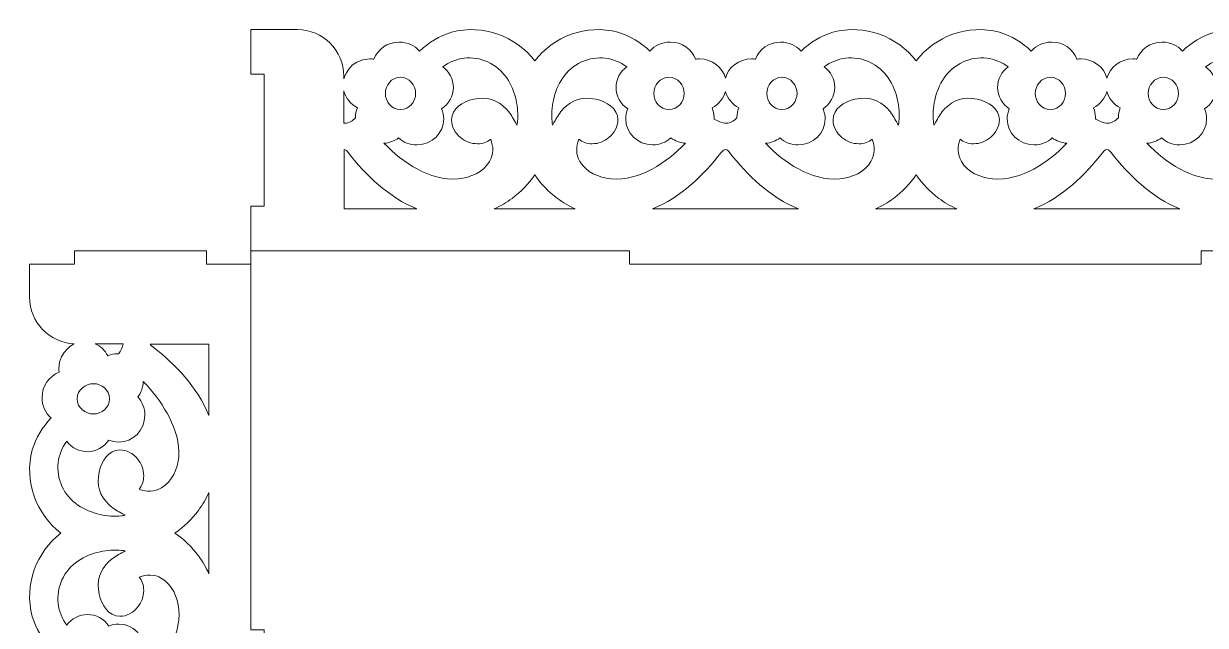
# Model space of a CAD drawing. Header units: centimetres. Extents: x -71 to 23, y -172 to -52.
# Drawn here: x -16.89 to 9.78, y -67.03 to -53.45 of the extents above; entities that cross this region are included whole.
import ezdxf

# ---------------------------------------------------------------- set-up
doc = ezdxf.new("R2010")
doc.units = ezdxf.units.CM
doc.header["$MEASUREMENT"] = 0
doc.layers.add('Layer 1', color=7, linetype='Continuous')

msp = doc.modelspace()

# ---------------------------------------------------------------- linework, layer by layer
at = {"layer": 'Layer 1', "lineweight": 9}
for points, knots in [([(-11.76903, -58.38214), (-11.76903, -58.38214), (-11.76903, -58.57375), (-11.76903, -58.57375), (-11.76903, -58.57375), (-11.76903, -58.57375), (-3.21758, -58.57375), (-3.21758, -58.57375), (-3.21758, -58.57375), (-3.21758, -58.57375), (-3.21758, -58.87375), (-3.21758, -58.87375), (-3.21758, -58.87375), (-3.21758, -58.87375), (9.67952, -58.87375), (9.67952, -58.87375), (9.67952, -58.87375), (9.67952, -58.87375), (9.67952, -58.57375), (9.67952, -58.57375), (9.67952, -58.57375), (9.67952, -58.57375), (18.23073, -58.57375), (18.23073, -58.57375), (18.23073, -58.57375), (18.23073, -58.57375), (18.23073, -58.38214), (18.23073, -58.38214), (18.23073, -58.38214), (18.23073, -58.38214), (18.23073, -58.35379), (18.23073, -58.35379), (18.23073, -58.35379), (18.23073, -58.35379), (18.23073, -57.56673), (18.23073, -57.56673), (18.23073, -57.56673), (18.23073, -57.56673), (17.93071, -57.56673), (17.93071, -57.56673), (17.93071, -57.56673), (17.93071, -57.56673), (17.93071, -54.58609), (17.93071, -54.58609), (17.93071, -54.58609), (17.93071, -54.58609), (18.23073, -54.58609), (18.23073, -54.58609), (18.23073, -54.58609), (18.23073, -54.58609), (18.23073, -53.58288), (18.23073, -53.58288), (18.23073, -53.58288), (18.23073, -53.58288), (17.44488, -53.58288), (17.44488, -53.58288), (17.44488, -53.58288), (17.44488, -53.58288), (17.18003, -53.58288), (17.18003, -53.58288), (17.18003, -53.58288), (16.61675, -53.58288), (16.15331, -54.03208), (16.13023, -54.58995), (16.13023, -54.58995), (16.14307, -54.61749), (15.98322, -54.24441), (15.57719, -54.24441), (15.57719, -54.24441), (15.54688, -54.24441), (15.5169, -54.24658), (15.48745, -54.2508), (15.48745, -54.2508), (15.40449, -54.02898), (15.18591, -53.86339), (14.91684, -53.86339), (14.91684, -53.86339), (14.7312, -53.86339), (14.56813, -53.94283), (14.45797, -54.06611), (14.45797, -54.06611), (14.25375, -53.87725), (14.00857, -53.71821), (13.73732, -53.64398), (13.73732, -53.64398), (13.02203, -53.44825), (12.28337, -53.73875), (11.85893, -54.28748), (11.85893, -54.28748), (11.43445, -53.73881), (10.69585, -53.44835), (9.98058, -53.64406), (9.98058, -53.64406), (9.70934, -53.71828), (9.46416, -53.87731), (9.25994, -54.06617), (9.25994, -54.06617), (9.14978, -53.94289), (8.9867, -53.86345), (8.80106, -53.86345), (8.80106, -53.86345), (8.532, -53.86345), (8.31342, -54.02903), (8.23046, -54.25086), (8.23046, -54.25086), (8.20101, -54.24664), (8.17103, -54.24446), (8.14073, -54.24446), (8.14073, -54.24446), (7.85245, -54.24446), (7.62214, -54.43452), (7.55446, -54.68016), (7.55446, -54.68016), (7.4868, -54.43449), (7.25647, -54.24441), (6.96817, -54.24441), (6.96817, -54.24441), (6.93787, -54.24441), (6.90789, -54.24658), (6.87844, -54.2508), (6.87844, -54.2508), (6.79548, -54.02898), (6.5769, -53.86339), (6.30783, -53.86339), (6.30783, -53.86339), (6.12219, -53.86339), (5.95912, -53.94283), (5.84896, -54.06611), (5.84896, -54.06611), (5.64474, -53.87725), (5.39956, -53.71821), (5.12831, -53.64398), (5.12831, -53.64398), (4.41302, -53.44825), (3.67436, -53.73875), (3.24992, -54.28748), (3.24992, -54.28748), (2.82544, -53.73881), (2.08684, -53.44835), (1.37157, -53.64406), (1.37157, -53.64406), (1.10033, -53.71828), (0.85515, -53.87731), (0.65093, -54.06617), (0.65093, -54.06617), (0.54077, -53.94289), (0.37769, -53.86345), (0.19205, -53.86345), (0.19205, -53.86345), (-0.07701, -53.86345), (-0.29559, -54.02903), (-0.37856, -54.25086), (-0.37856, -54.25086), (-0.408, -54.24664), (-0.43798, -54.24446), (-0.46828, -54.24446), (-0.46828, -54.24446), (-0.75656, -54.24446), (-0.98687, -54.43452), (-1.05455, -54.68016), (-1.05455, -54.68016), (-1.12221, -54.43449), (-1.35254, -54.24441), (-1.64084, -54.24441), (-1.64084, -54.24441), (-1.67114, -54.24441), (-1.70112, -54.24658), (-1.73057, -54.2508), (-1.73057, -54.2508), (-1.81353, -54.02898), (-2.03211, -53.86339), (-2.30118, -53.86339), (-2.30118, -53.86339), (-2.48682, -53.86339), (-2.64989, -53.94283), (-2.76005, -54.06611), (-2.76005, -54.06611), (-2.96427, -53.87725), (-3.20945, -53.71821), (-3.4807, -53.64398), (-3.4807, -53.64398), (-4.196, -53.44825), (-4.93464, -53.73874), (-5.35909, -54.28748), (-5.35909, -54.28748), (-5.78357, -53.73881), (-6.52217, -53.44835), (-7.23744, -53.64406), (-7.23744, -53.64406), (-7.50868, -53.71828), (-7.75386, -53.87732), (-7.95808, -54.06618), (-7.95808, -54.06618), (-8.06824, -53.94289), (-8.23132, -53.86345), (-8.41696, -53.86345), (-8.41696, -53.86345), (-8.68602, -53.86345), (-8.9046, -54.02903), (-8.98757, -54.25086), (-8.98757, -54.25086), (-9.01701, -54.24664), (-9.04699, -54.24446), (-9.07729, -54.24446), (-9.07729, -54.24446), (-9.56061, -54.24446), (-9.66893, -54.70111), (-9.66763, -54.69579), (-9.66763, -54.69579), (-9.66763, -54.69579), (-9.66763, -54.63358), (-9.66763, -54.63358), (-9.66763, -54.63358), (-9.66763, -54.05569), (-10.14044, -53.58288), (-10.71833, -53.58288), (-10.71833, -53.58288), (-10.71833, -53.58288), (-11.76903, -53.58288), (-11.76903, -53.58288), (-11.76903, -53.58288), (-11.76903, -53.58288), (-11.76903, -54.58609), (-11.76903, -54.58609), (-11.76903, -54.58609), (-11.76903, -54.58609), (-11.46899, -54.58609), (-11.46899, -54.58609), (-11.46899, -54.58609), (-11.46899, -54.58609), (-11.46904, -57.56026), (-11.46904, -57.56026), (-11.46904, -57.56026), (-11.46904, -57.56026), (-11.46904, -57.56673), (-11.46904, -57.56673), (-11.46904, -57.56673), (-11.46904, -57.56673), (-11.76903, -57.56673), (-11.76903, -57.56673), (-11.76903, -57.56673), (-11.76903, -57.56673), (-11.76903, -58.35379), (-11.76903, -58.35379), (-11.76903, -58.35379), (-11.76903, -58.35379), (-11.76903, -58.38214), (-11.76903, -58.38214)], [0, 0, 0, 0, 0.01587302, 0.01587302, 0.01587302, 0.01587302, 0.03174603, 0.03174603, 0.03174603, 0.03174603, 0.04761905, 0.04761905, 0.04761905, 0.04761905, 0.06349206, 0.06349206, 0.06349206, 0.06349206, 0.07936508, 0.07936508, 0.07936508, 0.07936508, 0.0952381, 0.0952381, 0.0952381, 0.0952381, 0.11111111, 0.11111111, 0.11111111, 0.11111111, 0.12698413, 0.12698413, 0.12698413, 0.12698413, 0.14285714, 0.14285714, 0.14285714, 0.14285714, 0.15873016, 0.15873016, 0.15873016, 0.15873016, 0.17460317, 0.17460317, 0.17460317, 0.17460317, 0.19047619, 0.19047619, 0.19047619, 0.19047619, 0.20634921, 0.20634921, 0.20634921, 0.20634921, 0.22222222, 0.22222222, 0.22222222, 0.22222222, 0.23809524, 0.23809524, 0.23809524, 0.23809524, 0.25396825, 0.25396825, 0.25396825, 0.25396825, 0.26984127, 0.26984127, 0.26984127, 0.26984127, 0.28571429, 0.28571429, 0.28571429, 0.28571429, 0.3015873, 0.3015873, 0.3015873, 0.3015873, 0.31746032, 0.31746032, 0.31746032, 0.31746032, 0.33333333, 0.33333333, 0.33333333, 0.33333333, 0.34920635, 0.34920635, 0.34920635, 0.34920635, 0.36507937, 0.36507937, 0.36507937, 0.36507937, 0.38095238, 0.38095238, 0.38095238, 0.38095238, 0.3968254, 0.3968254, 0.3968254, 0.3968254, 0.41269841, 0.41269841, 0.41269841, 0.41269841, 0.42857143, 0.42857143, 0.42857143, 0.42857143, 0.44444444, 0.44444444, 0.44444444, 0.44444444, 0.46031746, 0.46031746, 0.46031746, 0.46031746, 0.47619048, 0.47619048, 0.47619048, 0.47619048, 0.49206349, 0.49206349, 0.49206349, 0.49206349, 0.50793651, 0.50793651, 0.50793651, 0.50793651, 0.52380952, 0.52380952, 0.52380952, 0.52380952, 0.53968254, 0.53968254, 0.53968254, 0.53968254, 0.55555556, 0.55555556, 0.55555556, 0.55555556, 0.57142857, 0.57142857, 0.57142857, 0.57142857, 0.58730159, 0.58730159, 0.58730159, 0.58730159, 0.6031746, 0.6031746, 0.6031746, 0.6031746, 0.61904762, 0.61904762, 0.61904762, 0.61904762, 0.63492063, 0.63492063, 0.63492063, 0.63492063, 0.65079365, 0.65079365, 0.65079365, 0.65079365, 0.66666667, 0.66666667, 0.66666667, 0.66666667, 0.68253968, 0.68253968, 0.68253968, 0.68253968, 0.6984127, 0.6984127, 0.6984127, 0.6984127, 0.71428571, 0.71428571, 0.71428571, 0.71428571, 0.73015873, 0.73015873, 0.73015873, 0.73015873, 0.74603175, 0.74603175, 0.74603175, 0.74603175, 0.76190476, 0.76190476, 0.76190476, 0.76190476, 0.77777778, 0.77777778, 0.77777778, 0.77777778, 0.79365079, 0.79365079, 0.79365079, 0.79365079, 0.80952381, 0.80952381, 0.80952381, 0.80952381, 0.82539683, 0.82539683, 0.82539683, 0.82539683, 0.84126984, 0.84126984, 0.84126984, 0.84126984, 0.85714286, 0.85714286, 0.85714286, 0.85714286, 0.87301587, 0.87301587, 0.87301587, 0.87301587, 0.88888889, 0.88888889, 0.88888889, 0.88888889, 0.9047619, 0.9047619, 0.9047619, 0.9047619, 0.92063492, 0.92063492, 0.92063492, 0.92063492, 0.93650794, 0.93650794, 0.93650794, 0.93650794, 0.95238095, 0.95238095, 0.95238095, 0.95238095, 0.96825397, 0.96825397, 0.96825397, 0.96825397, 1, 1, 1, 1]), ([(-8.43131, -56.02801), (-8.52401, -56.09625), (-8.63773, -56.13928), (-8.76154, -56.1465), (-8.76154, -56.1465), (-8.54275, -56.37322), (-8.29251, -56.57824), (-8.01371, -56.72793), (-8.01371, -56.72793), (-7.73559, -56.87727), (-7.40865, -56.98001), (-7.08354, -56.9496), (-7.08354, -56.9496), (-6.8064, -56.92369), (-6.51676, -56.79797), (-6.38006, -56.56283), (-6.38006, -56.56283), (-6.28376, -56.39717), (-6.29008, -56.22185), (-6.35187, -56.05776), (-6.35187, -56.05776), (-6.4323, -56.11995), (-6.5323, -56.15853), (-6.65271, -56.15929), (-6.65271, -56.15929), (-6.79371, -56.16017), (-6.92927, -56.10476), (-7.03382, -56.01899), (-7.03382, -56.01899), (-7.15527, -55.91939), (-7.23944, -55.7744), (-7.23611, -55.62173), (-7.23611, -55.62173), (-7.23033, -55.3566), (-6.98795, -55.21038), (-6.73557, -55.15333), (-6.73557, -55.15333), (-6.44175, -55.08693), (-6.19756, -55.16549), (-6.00172, -55.37145), (-6.00172, -55.37145), (-5.92767, -55.44933), (-5.8695, -55.54766), (-5.81721, -55.63915), (-5.81721, -55.63915), (-5.80536, -55.65989), (-5.78468, -55.69838), (-5.76145, -55.73938), (-5.76145, -55.73938), (-5.75502, -55.70582), (-5.75072, -55.67511), (-5.74875, -55.65651), (-5.74875, -55.65651), (-5.73197, -55.49816), (-5.74533, -55.32914), (-5.77927, -55.17343), (-5.77927, -55.17343), (-5.85647, -54.81924), (-6.05277, -54.47606), (-6.41675, -54.31238), (-6.41675, -54.31238), (-6.76885, -54.15404), (-7.14955, -54.2077), (-7.43541, -54.42095), (-7.43541, -54.42095), (-7.28772, -54.52966), (-7.19552, -54.70149), (-7.19552, -54.88752), (-7.19552, -54.88752), (-7.19552, -55.08292), (-7.29753, -55.26388), (-7.46014, -55.3714), (-7.46014, -55.3714), (-7.4291, -55.44273), (-7.41281, -55.51982), (-7.41281, -55.59836), (-7.41281, -55.59836), (-7.41281, -55.91201), (-7.67465, -56.18375), (-8.01941, -56.18375), (-8.01941, -56.18375), (-8.1792, -56.18375), (-8.32356, -56.12441), (-8.43131, -56.02801)], [0, 0, 0, 0, 0.04545455, 0.04545455, 0.04545455, 0.04545455, 0.09090909, 0.09090909, 0.09090909, 0.09090909, 0.13636364, 0.13636364, 0.13636364, 0.13636364, 0.18181818, 0.18181818, 0.18181818, 0.18181818, 0.22727273, 0.22727273, 0.22727273, 0.22727273, 0.27272727, 0.27272727, 0.27272727, 0.27272727, 0.31818182, 0.31818182, 0.31818182, 0.31818182, 0.36363636, 0.36363636, 0.36363636, 0.36363636, 0.40909091, 0.40909091, 0.40909091, 0.40909091, 0.45454545, 0.45454545, 0.45454545, 0.45454545, 0.5, 0.5, 0.5, 0.5, 0.54545455, 0.54545455, 0.54545455, 0.54545455, 0.59090909, 0.59090909, 0.59090909, 0.59090909, 0.63636364, 0.63636364, 0.63636364, 0.63636364, 0.68181818, 0.68181818, 0.68181818, 0.68181818, 0.72727273, 0.72727273, 0.72727273, 0.72727273, 0.77272727, 0.77272727, 0.77272727, 0.77272727, 0.81818182, 0.81818182, 0.81818182, 0.81818182, 0.86363636, 0.86363636, 0.86363636, 0.86363636, 0.90909091, 0.90909091, 0.90909091, 0.90909091, 1, 1, 1, 1]), ([(-1.95657, -56.14641), (-2.08039, -56.13921), (-2.19411, -56.09618), (-2.28682, -56.02794), (-2.28682, -56.02794), (-2.39457, -56.12435), (-2.53893, -56.18368), (-2.69873, -56.18368), (-2.69873, -56.18368), (-3.04349, -56.18368), (-3.30533, -55.91195), (-3.30533, -55.59829), (-3.30533, -55.59829), (-3.30533, -55.51976), (-3.28905, -55.44266), (-3.258, -55.37132), (-3.258, -55.37132), (-3.42062, -55.26381), (-3.52262, -55.08284), (-3.52262, -54.88743), (-3.52262, -54.88743), (-3.52262, -54.7014), (-3.43041, -54.52957), (-3.28272, -54.42087), (-3.28272, -54.42087), (-3.56859, -54.20763), (-3.9493, -54.15397), (-4.30138, -54.3123), (-4.30138, -54.3123), (-4.66534, -54.47597), (-4.86163, -54.81919), (-4.93884, -55.17335), (-4.93884, -55.17335), (-4.97278, -55.32906), (-4.98615, -55.49808), (-4.96938, -55.65646), (-4.96938, -55.65646), (-4.96741, -55.67504), (-4.96312, -55.70576), (-4.95668, -55.73932), (-4.95668, -55.73932), (-4.93345, -55.69831), (-4.91277, -55.65981), (-4.90091, -55.63907), (-4.90091, -55.63907), (-4.84862, -55.54758), (-4.79046, -55.44927), (-4.71642, -55.37139), (-4.71642, -55.37139), (-4.52059, -55.16542), (-4.27638, -55.08685), (-3.98256, -55.15327), (-3.98256, -55.15327), (-3.73018, -55.21031), (-3.4878, -55.35655), (-3.48203, -55.62168), (-3.48203, -55.62168), (-3.4787, -55.77435), (-3.56288, -55.91934), (-3.68433, -56.01894), (-3.68433, -56.01894), (-3.78888, -56.10468), (-3.92443, -56.16008), (-4.06541, -56.1592), (-4.06541, -56.1592), (-4.18582, -56.15846), (-4.28584, -56.11988), (-4.36626, -56.05768), (-4.36626, -56.05768), (-4.42805, -56.22176), (-4.43437, -56.39709), (-4.33807, -56.56275), (-4.33807, -56.56275), (-4.20138, -56.79789), (-3.91174, -56.9236), (-3.6346, -56.94952), (-3.6346, -56.94952), (-3.31027, -56.97986), (-2.98409, -56.87767), (-2.70644, -56.72894), (-2.70644, -56.72894), (-2.4268, -56.57915), (-2.17586, -56.37363), (-1.95657, -56.14641)], [0, 0, 0, 0, 0.04545455, 0.04545455, 0.04545455, 0.04545455, 0.09090909, 0.09090909, 0.09090909, 0.09090909, 0.13636364, 0.13636364, 0.13636364, 0.13636364, 0.18181818, 0.18181818, 0.18181818, 0.18181818, 0.22727273, 0.22727273, 0.22727273, 0.22727273, 0.27272727, 0.27272727, 0.27272727, 0.27272727, 0.31818182, 0.31818182, 0.31818182, 0.31818182, 0.36363636, 0.36363636, 0.36363636, 0.36363636, 0.40909091, 0.40909091, 0.40909091, 0.40909091, 0.45454545, 0.45454545, 0.45454545, 0.45454545, 0.5, 0.5, 0.5, 0.5, 0.54545455, 0.54545455, 0.54545455, 0.54545455, 0.59090909, 0.59090909, 0.59090909, 0.59090909, 0.63636364, 0.63636364, 0.63636364, 0.63636364, 0.68181818, 0.68181818, 0.68181818, 0.68181818, 0.72727273, 0.72727273, 0.72727273, 0.72727273, 0.77272727, 0.77272727, 0.77272727, 0.77272727, 0.81818182, 0.81818182, 0.81818182, 0.81818182, 0.86363636, 0.86363636, 0.86363636, 0.86363636, 0.90909091, 0.90909091, 0.90909091, 0.90909091, 1, 1, 1, 1]), ([(2.25714, -56.05776), (2.17671, -56.11995), (2.07671, -56.15853), (1.9563, -56.15929), (1.9563, -56.15929), (1.8153, -56.16017), (1.67974, -56.10476), (1.57519, -56.01899), (1.57519, -56.01899), (1.45374, -55.91939), (1.36957, -55.7744), (1.3729, -55.62173), (1.3729, -55.62173), (1.37868, -55.3566), (1.62106, -55.21038), (1.87344, -55.15333), (1.87344, -55.15333), (2.16726, -55.08693), (2.41145, -55.16549), (2.60729, -55.37145), (2.60729, -55.37145), (2.68134, -55.44933), (2.73951, -55.54766), (2.7918, -55.63915), (2.7918, -55.63915), (2.80365, -55.65989), (2.82433, -55.69838), (2.84756, -55.73938), (2.84756, -55.73938), (2.85399, -55.70582), (2.85829, -55.67511), (2.86026, -55.65651), (2.86026, -55.65651), (2.87704, -55.49816), (2.86368, -55.32914), (2.82974, -55.17343), (2.82974, -55.17343), (2.75254, -54.81924), (2.55624, -54.47606), (2.19226, -54.31238), (2.19226, -54.31238), (1.84016, -54.15404), (1.45946, -54.2077), (1.1736, -54.42095), (1.1736, -54.42095), (1.32129, -54.52966), (1.41349, -54.70149), (1.41349, -54.88752), (1.41349, -54.88752), (1.41349, -55.08292), (1.31148, -55.26388), (1.14887, -55.3714), (1.14887, -55.3714), (1.17991, -55.44273), (1.1962, -55.51982), (1.1962, -55.59836), (1.1962, -55.59836), (1.1962, -55.91201), (0.93438, -56.18375), (0.58961, -56.18375), (0.58961, -56.18375), (0.42982, -56.18375), (0.28546, -56.12441), (0.17771, -56.028), (0.17771, -56.028), (0.085, -56.09625), (-0.02871, -56.13928), (-0.15253, -56.1465), (-0.15253, -56.1465), (0.06626, -56.37322), (0.3165, -56.57824), (0.5953, -56.72793), (0.5953, -56.72793), (0.87342, -56.87727), (1.20037, -56.98001), (1.52547, -56.9496), (1.52547, -56.9496), (1.80261, -56.92369), (2.09225, -56.79797), (2.22895, -56.56283), (2.22895, -56.56283), (2.32525, -56.39717), (2.31893, -56.22185), (2.25714, -56.05776)], [0, 0, 0, 0, 0.04545455, 0.04545455, 0.04545455, 0.04545455, 0.09090909, 0.09090909, 0.09090909, 0.09090909, 0.13636364, 0.13636364, 0.13636364, 0.13636364, 0.18181818, 0.18181818, 0.18181818, 0.18181818, 0.22727273, 0.22727273, 0.22727273, 0.22727273, 0.27272727, 0.27272727, 0.27272727, 0.27272727, 0.31818182, 0.31818182, 0.31818182, 0.31818182, 0.36363636, 0.36363636, 0.36363636, 0.36363636, 0.40909091, 0.40909091, 0.40909091, 0.40909091, 0.45454545, 0.45454545, 0.45454545, 0.45454545, 0.5, 0.5, 0.5, 0.5, 0.54545455, 0.54545455, 0.54545455, 0.54545455, 0.59090909, 0.59090909, 0.59090909, 0.59090909, 0.63636364, 0.63636364, 0.63636364, 0.63636364, 0.68181818, 0.68181818, 0.68181818, 0.68181818, 0.72727273, 0.72727273, 0.72727273, 0.72727273, 0.77272727, 0.77272727, 0.77272727, 0.77272727, 0.81818182, 0.81818182, 0.81818182, 0.81818182, 0.86363636, 0.86363636, 0.86363636, 0.86363636, 0.90909091, 0.90909091, 0.90909091, 0.90909091, 1, 1, 1, 1]), ([(6.65244, -56.14641), (6.52862, -56.13921), (6.4149, -56.09618), (6.32219, -56.02794), (6.32219, -56.02794), (6.21444, -56.12435), (6.07008, -56.18368), (5.91028, -56.18368), (5.91028, -56.18368), (5.56552, -56.18368), (5.30368, -55.91195), (5.30368, -55.59829), (5.30368, -55.59829), (5.30368, -55.51976), (5.31997, -55.44266), (5.35101, -55.37132), (5.35101, -55.37132), (5.18839, -55.26381), (5.08639, -55.08284), (5.08639, -54.88743), (5.08639, -54.88743), (5.08639, -54.7014), (5.1786, -54.52957), (5.32629, -54.42087), (5.32629, -54.42087), (5.04042, -54.20763), (4.65971, -54.15397), (4.30763, -54.3123), (4.30763, -54.3123), (3.94367, -54.47597), (3.74738, -54.81919), (3.67017, -55.17335), (3.67017, -55.17335), (3.63623, -55.32906), (3.62286, -55.49808), (3.63963, -55.65646), (3.63963, -55.65646), (3.6416, -55.67504), (3.64589, -55.70576), (3.65233, -55.73932), (3.65233, -55.73932), (3.67556, -55.69831), (3.69624, -55.65981), (3.7081, -55.63907), (3.7081, -55.63907), (3.76039, -55.54758), (3.81855, -55.44927), (3.89259, -55.37139), (3.89259, -55.37139), (4.08842, -55.16542), (4.33263, -55.08685), (4.62645, -55.15327), (4.62645, -55.15327), (4.87883, -55.21031), (5.12121, -55.35655), (5.12698, -55.62168), (5.12698, -55.62168), (5.13031, -55.77435), (5.04613, -55.91934), (4.92468, -56.01894), (4.92468, -56.01894), (4.82013, -56.10468), (4.68458, -56.16008), (4.5436, -56.1592), (4.5436, -56.1592), (4.42319, -56.15846), (4.32317, -56.11988), (4.24275, -56.05768), (4.24275, -56.05768), (4.18096, -56.22176), (4.17464, -56.39708), (4.27094, -56.56274), (4.27094, -56.56274), (4.40763, -56.79788), (4.69728, -56.9236), (4.97442, -56.94952), (4.97442, -56.94952), (5.29875, -56.97986), (5.62493, -56.87767), (5.90257, -56.72894), (5.90257, -56.72894), (6.18222, -56.57915), (6.43315, -56.37363), (6.65244, -56.14641)], [0, 0, 0, 0, 0.04545455, 0.04545455, 0.04545455, 0.04545455, 0.09090909, 0.09090909, 0.09090909, 0.09090909, 0.13636364, 0.13636364, 0.13636364, 0.13636364, 0.18181818, 0.18181818, 0.18181818, 0.18181818, 0.22727273, 0.22727273, 0.22727273, 0.22727273, 0.27272727, 0.27272727, 0.27272727, 0.27272727, 0.31818182, 0.31818182, 0.31818182, 0.31818182, 0.36363636, 0.36363636, 0.36363636, 0.36363636, 0.40909091, 0.40909091, 0.40909091, 0.40909091, 0.45454545, 0.45454545, 0.45454545, 0.45454545, 0.5, 0.5, 0.5, 0.5, 0.54545455, 0.54545455, 0.54545455, 0.54545455, 0.59090909, 0.59090909, 0.59090909, 0.59090909, 0.63636364, 0.63636364, 0.63636364, 0.63636364, 0.68181818, 0.68181818, 0.68181818, 0.68181818, 0.72727273, 0.72727273, 0.72727273, 0.72727273, 0.77272727, 0.77272727, 0.77272727, 0.77272727, 0.81818182, 0.81818182, 0.81818182, 0.81818182, 0.86363636, 0.86363636, 0.86363636, 0.86363636, 0.90909091, 0.90909091, 0.90909091, 0.90909091, 1, 1, 1, 1]), ([(10.86615, -56.05776), (10.78573, -56.11995), (10.68572, -56.15853), (10.56531, -56.15929), (10.56531, -56.15929), (10.42431, -56.16017), (10.28875, -56.10476), (10.1842, -56.01899), (10.1842, -56.01899), (10.06275, -55.91939), (9.97858, -55.7744), (9.98191, -55.62173), (9.98191, -55.62173), (9.98769, -55.3566), (10.23007, -55.21038), (10.48245, -55.15333), (10.48245, -55.15333), (10.77627, -55.08693), (11.02046, -55.16549), (11.2163, -55.37145), (11.2163, -55.37145), (11.29035, -55.44933), (11.34852, -55.54766), (11.40081, -55.63915), (11.40081, -55.63915), (11.41266, -55.65989), (11.43334, -55.69838), (11.45657, -55.73938), (11.45657, -55.73938), (11.463, -55.70582), (11.4673, -55.67511), (11.46927, -55.65651), (11.46927, -55.65651), (11.48605, -55.49816), (11.47269, -55.32914), (11.43875, -55.17343), (11.43875, -55.17343), (11.36155, -54.81924), (11.16525, -54.47606), (10.80126, -54.31238), (10.80126, -54.31238), (10.44917, -54.15404), (10.06847, -54.20771), (9.78261, -54.42095), (9.78261, -54.42095), (9.9303, -54.52966), (10.0225, -54.70149), (10.0225, -54.88752), (10.0225, -54.88752), (10.0225, -55.08291), (9.9205, -55.26388), (9.75789, -55.3714), (9.75789, -55.3714), (9.78893, -55.44272), (9.80522, -55.51982), (9.80522, -55.59836), (9.80522, -55.59836), (9.80522, -55.91201), (9.54338, -56.18375), (9.19862, -56.18375), (9.19862, -56.18375), (9.03883, -56.18375), (8.89447, -56.12441), (8.78672, -56.028), (8.78672, -56.028), (8.69401, -56.09625), (8.5803, -56.13928), (8.45648, -56.1465), (8.45648, -56.1465), (8.67527, -56.37322), (8.92551, -56.57824), (9.20431, -56.72793), (9.20431, -56.72793), (9.48243, -56.87727), (9.80938, -56.98001), (10.13448, -56.9496), (10.13448, -56.9496), (10.41163, -56.92369), (10.70127, -56.79797), (10.83797, -56.56282), (10.83797, -56.56282), (10.93427, -56.39716), (10.92794, -56.22185), (10.86615, -56.05776)], [0, 0, 0, 0, 0.04545455, 0.04545455, 0.04545455, 0.04545455, 0.09090909, 0.09090909, 0.09090909, 0.09090909, 0.13636364, 0.13636364, 0.13636364, 0.13636364, 0.18181818, 0.18181818, 0.18181818, 0.18181818, 0.22727273, 0.22727273, 0.22727273, 0.22727273, 0.27272727, 0.27272727, 0.27272727, 0.27272727, 0.31818182, 0.31818182, 0.31818182, 0.31818182, 0.36363636, 0.36363636, 0.36363636, 0.36363636, 0.40909091, 0.40909091, 0.40909091, 0.40909091, 0.45454545, 0.45454545, 0.45454545, 0.45454545, 0.5, 0.5, 0.5, 0.5, 0.54545455, 0.54545455, 0.54545455, 0.54545455, 0.59090909, 0.59090909, 0.59090909, 0.59090909, 0.63636364, 0.63636364, 0.63636364, 0.63636364, 0.68181818, 0.68181818, 0.68181818, 0.68181818, 0.72727273, 0.72727273, 0.72727273, 0.72727273, 0.77272727, 0.77272727, 0.77272727, 0.77272727, 0.81818182, 0.81818182, 0.81818182, 0.81818182, 0.86363636, 0.86363636, 0.86363636, 0.86363636, 0.90909091, 0.90909091, 0.90909091, 0.90909091, 1, 1, 1, 1]), ([(-8.04742, -55.02335), (-8.04742, -54.84428), (-8.18236, -54.65843), (-8.38924, -54.65843), (-8.38924, -54.65843), (-8.5961, -54.65843), (-8.73094, -54.84433), (-8.73094, -55.02335), (-8.73094, -55.02335), (-8.73094, -55.20233), (-8.5961, -55.38835), (-8.38924, -55.38835), (-8.38924, -55.38835), (-8.18233, -55.38835), (-8.04742, -55.20238), (-8.04742, -55.02335)], [0, 0, 0, 0, 0.2, 0.2, 0.2, 0.2, 0.4, 0.4, 0.4, 0.4, 0.6, 0.6, 0.6, 0.6, 1, 1, 1, 1]), ([(-2.3289, -55.38829), (-2.12207, -55.38829), (-1.9872, -55.20225), (-1.9872, -55.0233), (-1.9872, -55.0233), (-1.9872, -54.84432), (-2.12204, -54.65835), (-2.3289, -54.65835), (-2.3289, -54.65835), (-2.53583, -54.65835), (-2.6707, -54.84422), (-2.6707, -55.0233), (-2.6707, -55.0233), (-2.6707, -55.20232), (-2.53581, -55.38829), (-2.3289, -55.38829)], [0, 0, 0, 0, 0.2, 0.2, 0.2, 0.2, 0.4, 0.4, 0.4, 0.4, 0.6, 0.6, 0.6, 0.6, 1, 1, 1, 1]), ([(-0.12193, -55.02335), (-0.12193, -55.20233), (0.01291, -55.38835), (0.21977, -55.38835), (0.21977, -55.38835), (0.42668, -55.38835), (0.56159, -55.2024), (0.56159, -55.02335), (0.56159, -55.02335), (0.56159, -54.84426), (0.42668, -54.65843), (0.21977, -54.65843), (0.21977, -54.65843), (0.01291, -54.65843), (-0.12193, -54.84433), (-0.12193, -55.02335)], [0, 0, 0, 0, 0.2, 0.2, 0.2, 0.2, 0.4, 0.4, 0.4, 0.4, 0.6, 0.6, 0.6, 0.6, 1, 1, 1, 1]), ([(6.28011, -55.38829), (6.48694, -55.38829), (6.62181, -55.20225), (6.62181, -55.0233), (6.62181, -55.0233), (6.62181, -54.84432), (6.48697, -54.65835), (6.28011, -54.65835), (6.28011, -54.65835), (6.0732, -54.65835), (5.93831, -54.84425), (5.93831, -55.0233), (5.93831, -55.0233), (5.93831, -55.20232), (6.07323, -55.38829), (6.28011, -55.38829)], [0, 0, 0, 0, 0.2, 0.2, 0.2, 0.2, 0.4, 0.4, 0.4, 0.4, 0.6, 0.6, 0.6, 0.6, 1, 1, 1, 1]), ([(8.48708, -55.02335), (8.48708, -55.20233), (8.62192, -55.38835), (8.82881, -55.38835), (8.82881, -55.38835), (9.03571, -55.38835), (9.1706, -55.20238), (9.1706, -55.02335), (9.1706, -55.02335), (9.1706, -54.84428), (9.03571, -54.65843), (8.82881, -54.65843), (8.82881, -54.65843), (8.62192, -54.65843), (8.48708, -54.84433), (8.48708, -55.02335)], [0, 0, 0, 0, 0.2, 0.2, 0.2, 0.2, 0.4, 0.4, 0.4, 0.4, 0.6, 0.6, 0.6, 0.6, 1, 1, 1, 1]), ([(-9.66763, -55.69466), (-9.66763, -55.69466), (-9.66763, -54.96384), (-9.66763, -54.96384), (-9.66763, -54.96384), (-9.66763, -54.96384), (-9.66812, -54.96181), (-9.66812, -54.96181), (-9.66812, -54.96181), (-9.62851, -55.12605), (-9.51661, -55.26736), (-9.36274, -55.34677), (-9.36274, -55.34677), (-9.39058, -55.41473), (-9.40527, -55.48778), (-9.40527, -55.56221), (-9.40527, -55.56221), (-9.40527, -55.56653), (-9.40522, -55.57085), (-9.40513, -55.57515), (-9.40513, -55.57515), (-9.46786, -55.63796), (-9.54793, -55.69387), (-9.64399, -55.69528), (-9.64399, -55.69528), (-9.65187, -55.69545), (-9.65976, -55.6952), (-9.66763, -55.69466)], [0, 0, 0, 0, 0.125, 0.125, 0.125, 0.125, 0.25, 0.25, 0.25, 0.25, 0.375, 0.375, 0.375, 0.375, 0.5, 0.5, 0.5, 0.5, 0.625, 0.625, 0.625, 0.625, 0.75, 0.75, 0.75, 0.75, 1, 1, 1, 1]), ([(-1.05458, -54.97937), (-1.09774, -55.13606), (-1.20707, -55.27014), (-1.3554, -55.34669), (-1.3554, -55.34669), (-1.32756, -55.41466), (-1.31287, -55.48771), (-1.31287, -55.56214), (-1.31287, -55.56214), (-1.31287, -55.57332), (-1.3132, -55.58449), (-1.31386, -55.59563), (-1.31386, -55.59563), (-1.31139, -55.59724), (-1.30892, -55.59883), (-1.30645, -55.60044), (-1.30645, -55.60044), (-1.22993, -55.6494), (-1.13046, -55.69669), (-1.03499, -55.69528), (-1.03499, -55.69528), (-0.93892, -55.69386), (-0.85885, -55.63797), (-0.79611, -55.57515), (-0.79611, -55.57515), (-0.79621, -55.57085), (-0.79626, -55.56653), (-0.79626, -55.56221), (-0.79626, -55.56221), (-0.79626, -55.48778), (-0.78157, -55.41473), (-0.75373, -55.34677), (-0.75373, -55.34677), (-0.90208, -55.27019), (-1.01142, -55.13609), (-1.05458, -54.97937)], [0, 0, 0, 0, 0.1, 0.1, 0.1, 0.1, 0.2, 0.2, 0.2, 0.2, 0.3, 0.3, 0.3, 0.3, 0.4, 0.4, 0.4, 0.4, 0.5, 0.5, 0.5, 0.5, 0.6, 0.6, 0.6, 0.6, 0.7, 0.7, 0.7, 0.7, 0.8, 0.8, 0.8, 0.8, 1, 1, 1, 1]), ([(7.55443, -54.97937), (7.51127, -55.13606), (7.40194, -55.27014), (7.25361, -55.34669), (7.25361, -55.34669), (7.28145, -55.41466), (7.29614, -55.48771), (7.29614, -55.56214), (7.29614, -55.56214), (7.29614, -55.57332), (7.29581, -55.58449), (7.29515, -55.59563), (7.29515, -55.59563), (7.29762, -55.59724), (7.30009, -55.59883), (7.30256, -55.60044), (7.30256, -55.60044), (7.37908, -55.64939), (7.47855, -55.69669), (7.57402, -55.69528), (7.57402, -55.69528), (7.67009, -55.69386), (7.75016, -55.63797), (7.8129, -55.57515), (7.8129, -55.57515), (7.8128, -55.57085), (7.81275, -55.56653), (7.81275, -55.56221), (7.81275, -55.56221), (7.81275, -55.48778), (7.82744, -55.41473), (7.85528, -55.34677), (7.85528, -55.34677), (7.70693, -55.27019), (7.59759, -55.13609), (7.55443, -54.97937)], [0, 0, 0, 0, 0.1, 0.1, 0.1, 0.1, 0.2, 0.2, 0.2, 0.2, 0.3, 0.3, 0.3, 0.3, 0.4, 0.4, 0.4, 0.4, 0.5, 0.5, 0.5, 0.5, 0.6, 0.6, 0.6, 0.6, 0.7, 0.7, 0.7, 0.7, 0.8, 0.8, 0.8, 0.8, 1, 1, 1, 1]), ([(-8.01669, -57.62934), (-8.01669, -57.62934), (-9.66391, -57.62934), (-9.66391, -57.62934), (-9.66391, -57.62934), (-9.66391, -57.62934), (-9.66391, -56.28677), (-9.66391, -56.28677), (-9.66391, -56.28677), (-9.62603, -56.29079), (-9.59023, -56.3282), (-9.57035, -56.35415), (-9.57035, -56.35415), (-9.1754, -56.86922), (-8.65378, -57.36972), (-8.01669, -57.62934)], [0, 0, 0, 0, 0.2, 0.2, 0.2, 0.2, 0.4, 0.4, 0.4, 0.4, 0.6, 0.6, 0.6, 0.6, 1, 1, 1, 1]), ([(0.59232, -57.62934), (0.59232, -57.62934), (-2.70164, -57.62934), (-2.70164, -57.62934), (-2.70164, -57.62934), (-2.06446, -57.36973), (-1.5428, -56.86919), (-1.1478, -56.35407), (-1.1478, -56.35407), (-1.12795, -56.32818), (-1.09252, -56.29119), (-1.0549, -56.28677), (-1.0549, -56.28677), (-1.01702, -56.29079), (-0.98122, -56.3282), (-0.96134, -56.35415), (-0.96134, -56.35415), (-0.56639, -56.86922), (-0.04477, -57.36972), (0.59232, -57.62934)], [0, 0, 0, 0, 0.16666667, 0.16666667, 0.16666667, 0.16666667, 0.33333333, 0.33333333, 0.33333333, 0.33333333, 0.5, 0.5, 0.5, 0.5, 0.66666667, 0.66666667, 0.66666667, 0.66666667, 1, 1, 1, 1]), ([(9.20133, -57.62934), (9.20133, -57.62934), (5.90737, -57.62934), (5.90737, -57.62934), (5.90737, -57.62934), (6.54454, -57.36973), (7.06621, -56.86919), (7.46121, -56.35407), (7.46121, -56.35407), (7.48106, -56.32818), (7.51648, -56.29119), (7.55411, -56.28677), (7.55411, -56.28677), (7.59199, -56.29079), (7.62778, -56.3282), (7.64767, -56.35415), (7.64767, -56.35415), (8.04262, -56.86922), (8.56424, -57.36972), (9.20133, -57.62934)], [0, 0, 0, 0, 0.16666667, 0.16666667, 0.16666667, 0.16666667, 0.33333333, 0.33333333, 0.33333333, 0.33333333, 0.5, 0.5, 0.5, 0.5, 0.66666667, 0.66666667, 0.66666667, 0.66666667, 1, 1, 1, 1]), ([(-4.44291, -57.62934), (-4.44291, -57.62934), (-6.27503, -57.62934), (-6.27503, -57.62934), (-6.27503, -57.62934), (-6.13195, -57.56568), (-5.99707, -57.48658), (-5.87222, -57.39435), (-5.87222, -57.39435), (-5.66927, -57.24442), (-5.49743, -57.06446), (-5.35904, -56.86356), (-5.35904, -56.86356), (-5.22066, -57.06442), (-5.04885, -57.24436), (-4.84593, -57.39425), (-4.84593, -57.39425), (-4.72102, -57.48653), (-4.58605, -57.56566), (-4.44291, -57.62934)], [0, 0, 0, 0, 0.16666667, 0.16666667, 0.16666667, 0.16666667, 0.33333333, 0.33333333, 0.33333333, 0.33333333, 0.5, 0.5, 0.5, 0.5, 0.66666667, 0.66666667, 0.66666667, 0.66666667, 1, 1, 1, 1]), ([(4.1661, -57.62934), (4.1661, -57.62934), (2.33398, -57.62934), (2.33398, -57.62934), (2.33398, -57.62934), (2.47705, -57.56567), (2.61195, -57.48658), (2.7368, -57.39435), (2.7368, -57.39435), (2.93975, -57.24442), (3.11159, -57.06446), (3.24997, -56.86356), (3.24997, -56.86356), (3.38835, -57.06442), (3.56017, -57.24436), (3.76309, -57.39425), (3.76309, -57.39425), (3.888, -57.48653), (4.02295, -57.56566), (4.1661, -57.62934)], [0, 0, 0, 0, 0.16666667, 0.16666667, 0.16666667, 0.16666667, 0.33333333, 0.33333333, 0.33333333, 0.33333333, 0.5, 0.5, 0.5, 0.5, 0.66666667, 0.66666667, 0.66666667, 0.66666667, 1, 1, 1, 1]), ([(-12.76958, -58.57375), (-12.76958, -58.57375), (-15.75022, -58.57375), (-15.75022, -58.57375), (-15.75022, -58.57375), (-15.75022, -58.57375), (-15.75022, -58.8737), (-15.75022, -58.8737), (-15.75022, -58.8737), (-15.75022, -58.8737), (-16.7599, -58.8737), (-16.7599, -58.8737), (-16.7599, -58.8737), (-16.7599, -58.8737), (-16.7599, -58.874), (-16.7599, -58.874), (-16.7599, -58.874), (-16.7599, -58.874), (-16.7599, -59.35983), (-16.7599, -59.35983), (-16.7599, -59.35983), (-16.7599, -59.35983), (-16.7599, -59.62468), (-16.7599, -59.62468), (-16.7599, -59.62468), (-16.7599, -60.18796), (-16.3107, -60.6514), (-15.75283, -60.67448), (-15.75283, -60.67448), (-15.72529, -60.66164), (-16.09837, -60.82149), (-16.09837, -61.22752), (-16.09837, -61.22752), (-16.09837, -61.25783), (-16.0962, -61.28781), (-16.09198, -61.31726), (-16.09198, -61.31726), (-16.3138, -61.40022), (-16.47939, -61.6188), (-16.47939, -61.88787), (-16.47939, -61.88787), (-16.47939, -62.07351), (-16.39995, -62.23658), (-16.27667, -62.34674), (-16.27667, -62.34674), (-16.46553, -62.55096), (-16.62457, -62.79614), (-16.6988, -63.06739), (-16.6988, -63.06739), (-16.89453, -63.78268), (-16.60403, -64.52134), (-16.0553, -64.94578), (-16.0553, -64.94578), (-16.60397, -65.37026), (-16.89443, -66.10886), (-16.69872, -66.82413), (-16.69872, -66.82413), (-16.6245, -67.09537), (-16.46547, -67.34055), (-16.27661, -67.54477), (-16.27661, -67.54477), (-16.39989, -67.65493), (-16.47933, -67.81801), (-16.47933, -68.00365), (-16.47933, -68.00365), (-16.47933, -68.27271), (-16.31375, -68.49129), (-16.09192, -68.57425), (-16.09192, -68.57425), (-16.09614, -68.6037), (-16.09832, -68.63368), (-16.09832, -68.66398), (-16.09832, -68.66398), (-16.09832, -68.95226), (-15.90826, -69.18257), (-15.66262, -69.25025), (-15.66262, -69.25025), (-15.90829, -69.31791), (-16.09837, -69.54824), (-16.09837, -69.83654), (-16.09837, -69.83654), (-16.09837, -69.86684), (-16.0962, -69.89682), (-16.09198, -69.92627), (-16.09198, -69.92627), (-16.3138, -70.00923), (-16.47939, -70.22781), (-16.47939, -70.49688), (-16.47939, -70.49688), (-16.47939, -70.68252), (-16.39995, -70.84559), (-16.27667, -70.95575), (-16.27667, -70.95575), (-16.46553, -71.15997), (-16.62457, -71.40515), (-16.6988, -71.6764), (-16.6988, -71.6764), (-16.89453, -72.39169), (-16.60403, -73.13035), (-16.0553, -73.55479), (-16.0553, -73.55479), (-16.60397, -73.97927), (-16.89443, -74.71787), (-16.69872, -75.43314), (-16.69872, -75.43314), (-16.6245, -75.70438), (-16.46547, -75.94956), (-16.27661, -76.15378), (-16.27661, -76.15378), (-16.39989, -76.26394), (-16.47933, -76.42702), (-16.47933, -76.61266), (-16.47933, -76.61266), (-16.47933, -76.88172), (-16.31375, -77.1003), (-16.09192, -77.18327), (-16.09192, -77.18327), (-16.09614, -77.21271), (-16.09832, -77.24269), (-16.09832, -77.27299), (-16.09832, -77.27299), (-16.09832, -77.56127), (-15.90826, -77.79158), (-15.66262, -77.85926), (-15.66262, -77.85926), (-15.90829, -77.92692), (-16.09837, -78.15725), (-16.09837, -78.44555), (-16.09837, -78.44555), (-16.09837, -78.47585), (-16.0962, -78.50583), (-16.09198, -78.53528), (-16.09198, -78.53528), (-16.3138, -78.61824), (-16.47939, -78.83682), (-16.47939, -79.10589), (-16.47939, -79.10589), (-16.47939, -79.29153), (-16.39995, -79.4546), (-16.27667, -79.56476), (-16.27667, -79.56476), (-16.46553, -79.76898), (-16.62457, -80.01416), (-16.6988, -80.28541), (-16.6988, -80.28541), (-16.89453, -81.00071), (-16.60404, -81.73935), (-16.0553, -82.1638), (-16.0553, -82.1638), (-16.60397, -82.58828), (-16.89443, -83.32688), (-16.69872, -84.04215), (-16.69872, -84.04215), (-16.6245, -84.31339), (-16.46546, -84.55857), (-16.2766, -84.76279), (-16.2766, -84.76279), (-16.39989, -84.87295), (-16.47933, -85.03603), (-16.47933, -85.22167), (-16.47933, -85.22167), (-16.47933, -85.49073), (-16.31375, -85.70931), (-16.09192, -85.79228), (-16.09192, -85.79228), (-16.09614, -85.82172), (-16.09832, -85.8517), (-16.09832, -85.882), (-16.09832, -85.882), (-16.09832, -86.36532), (-15.64167, -86.47364), (-15.64699, -86.47234), (-15.64699, -86.47234), (-15.64699, -86.47234), (-15.7092, -86.47234), (-15.7092, -86.47234), (-15.7092, -86.47234), (-16.28708, -86.47234), (-16.7599, -86.94516), (-16.7599, -87.52304), (-16.7599, -87.52304), (-16.7599, -87.52304), (-16.7599, -88.2737), (-16.7599, -88.2737), (-16.7599, -88.2737), (-16.7599, -88.2737), (-15.75669, -88.2737), (-15.75669, -88.2737), (-15.75669, -88.2737), (-15.75669, -88.2737), (-15.75669, -88.57374), (-15.75669, -88.57374), (-15.75669, -88.57374), (-15.75669, -88.57374), (-12.77605, -88.57374), (-12.77605, -88.57374), (-12.77605, -88.57374), (-12.77605, -88.57374), (-12.77605, -88.27375), (-12.77605, -88.27375), (-12.77605, -88.27375), (-12.77605, -88.27375), (-12.77605, -88.2737), (-12.77605, -88.2737), (-12.77605, -88.2737), (-12.77605, -88.2737), (-11.98899, -88.2737), (-11.98899, -88.2737), (-11.98899, -88.2737), (-11.98899, -88.2737), (-11.96064, -88.2737), (-11.96064, -88.2737), (-11.96064, -88.2737), (-11.96064, -88.2737), (-11.76903, -88.2737), (-11.76903, -88.2737), (-11.76903, -88.2737), (-11.76903, -88.2737), (-11.76903, -80.02229), (-11.76903, -80.02229), (-11.76903, -80.02229), (-11.76903, -80.02229), (-11.46903, -80.02229), (-11.46903, -80.02229), (-11.46903, -80.02229), (-11.46903, -80.02229), (-11.46903, -67.12519), (-11.46903, -67.12519), (-11.46903, -67.12519), (-11.46903, -67.12519), (-11.76903, -67.12519), (-11.76903, -67.12519), (-11.76903, -67.12519), (-11.76903, -67.12519), (-11.76903, -58.874), (-11.76903, -58.874), (-11.76903, -58.874), (-11.76903, -58.874), (-11.76903, -58.8737), (-11.76903, -58.8737), (-11.76903, -58.8737), (-11.76903, -58.8737), (-12.76958, -58.8737), (-12.76958, -58.8737), (-12.76958, -58.8737), (-12.76958, -58.8737), (-12.76958, -58.57375), (-12.76958, -58.57375)], [0, 0, 0, 0, 0.01587302, 0.01587302, 0.01587302, 0.01587302, 0.03174603, 0.03174603, 0.03174603, 0.03174603, 0.04761905, 0.04761905, 0.04761905, 0.04761905, 0.06349206, 0.06349206, 0.06349206, 0.06349206, 0.07936508, 0.07936508, 0.07936508, 0.07936508, 0.0952381, 0.0952381, 0.0952381, 0.0952381, 0.11111111, 0.11111111, 0.11111111, 0.11111111, 0.12698413, 0.12698413, 0.12698413, 0.12698413, 0.14285714, 0.14285714, 0.14285714, 0.14285714, 0.15873016, 0.15873016, 0.15873016, 0.15873016, 0.17460317, 0.17460317, 0.17460317, 0.17460317, 0.19047619, 0.19047619, 0.19047619, 0.19047619, 0.20634921, 0.20634921, 0.20634921, 0.20634921, 0.22222222, 0.22222222, 0.22222222, 0.22222222, 0.23809524, 0.23809524, 0.23809524, 0.23809524, 0.25396825, 0.25396825, 0.25396825, 0.25396825, 0.26984127, 0.26984127, 0.26984127, 0.26984127, 0.28571429, 0.28571429, 0.28571429, 0.28571429, 0.3015873, 0.3015873, 0.3015873, 0.3015873, 0.31746032, 0.31746032, 0.31746032, 0.31746032, 0.33333333, 0.33333333, 0.33333333, 0.33333333, 0.34920635, 0.34920635, 0.34920635, 0.34920635, 0.36507937, 0.36507937, 0.36507937, 0.36507937, 0.38095238, 0.38095238, 0.38095238, 0.38095238, 0.3968254, 0.3968254, 0.3968254, 0.3968254, 0.41269841, 0.41269841, 0.41269841, 0.41269841, 0.42857143, 0.42857143, 0.42857143, 0.42857143, 0.44444444, 0.44444444, 0.44444444, 0.44444444, 0.46031746, 0.46031746, 0.46031746, 0.46031746, 0.47619048, 0.47619048, 0.47619048, 0.47619048, 0.49206349, 0.49206349, 0.49206349, 0.49206349, 0.50793651, 0.50793651, 0.50793651, 0.50793651, 0.52380952, 0.52380952, 0.52380952, 0.52380952, 0.53968254, 0.53968254, 0.53968254, 0.53968254, 0.55555556, 0.55555556, 0.55555556, 0.55555556, 0.57142857, 0.57142857, 0.57142857, 0.57142857, 0.58730159, 0.58730159, 0.58730159, 0.58730159, 0.6031746, 0.6031746, 0.6031746, 0.6031746, 0.61904762, 0.61904762, 0.61904762, 0.61904762, 0.63492063, 0.63492063, 0.63492063, 0.63492063, 0.65079365, 0.65079365, 0.65079365, 0.65079365, 0.66666667, 0.66666667, 0.66666667, 0.66666667, 0.68253968, 0.68253968, 0.68253968, 0.68253968, 0.6984127, 0.6984127, 0.6984127, 0.6984127, 0.71428571, 0.71428571, 0.71428571, 0.71428571, 0.73015873, 0.73015873, 0.73015873, 0.73015873, 0.74603175, 0.74603175, 0.74603175, 0.74603175, 0.76190476, 0.76190476, 0.76190476, 0.76190476, 0.77777778, 0.77777778, 0.77777778, 0.77777778, 0.79365079, 0.79365079, 0.79365079, 0.79365079, 0.80952381, 0.80952381, 0.80952381, 0.80952381, 0.82539683, 0.82539683, 0.82539683, 0.82539683, 0.84126984, 0.84126984, 0.84126984, 0.84126984, 0.85714286, 0.85714286, 0.85714286, 0.85714286, 0.87301587, 0.87301587, 0.87301587, 0.87301587, 0.88888889, 0.88888889, 0.88888889, 0.88888889, 0.9047619, 0.9047619, 0.9047619, 0.9047619, 0.92063492, 0.92063492, 0.92063492, 0.92063492, 0.93650794, 0.93650794, 0.93650794, 0.93650794, 0.95238095, 0.95238095, 0.95238095, 0.95238095, 0.96825397, 0.96825397, 0.96825397, 0.96825397, 1, 1, 1, 1]), ([(-11.76903, -88.57374), (-11.76903, -88.57374), (-3.21758, -88.57374), (-3.21758, -88.57374), (-3.21758, -88.57374), (-3.21758, -88.57374), (-3.21758, -88.27374), (-3.21758, -88.27374), (-3.21758, -88.27374), (-3.21758, -88.27374), (9.67952, -88.27374), (9.67952, -88.27374), (9.67952, -88.27374), (9.67952, -88.27374), (9.67952, -88.57374), (9.67952, -88.57374), (9.67952, -88.57374), (9.67952, -88.57374), (18.23073, -88.57374), (18.23073, -88.57374), (18.23073, -88.57374), (18.23073, -88.57374), (18.23098, -88.57374), (18.23098, -88.57374), (18.23098, -88.57374), (18.23098, -88.57374), (18.23101, -88.2737), (18.23101, -88.2737), (18.23101, -88.2737), (18.23101, -88.2737), (18.23101, -80.0223), (18.23101, -80.0223), (18.23101, -80.0223), (18.23101, -80.0223), (17.93098, -80.0223), (17.93098, -80.0223), (17.93098, -80.0223), (17.93098, -80.0223), (17.93098, -67.1252), (17.93098, -67.1252), (17.93098, -67.1252), (17.93098, -67.1252), (18.23101, -67.1252), (18.23101, -67.1252), (18.23101, -67.1252), (18.23101, -67.1252), (18.23101, -58.8737), (18.23101, -58.8737), (18.23101, -58.8737), (18.23101, -58.8737), (18.23098, -58.57375), (18.23098, -58.57375), (18.23098, -58.57375), (18.23098, -58.57375), (18.23073, -58.57375), (18.23073, -58.57375), (18.23073, -58.57375), (18.23073, -58.57375), (9.67952, -58.57375), (9.67952, -58.57375), (9.67952, -58.57375), (9.67952, -58.57375), (9.67952, -58.87375), (9.67952, -58.87375), (9.67952, -58.87375), (9.67952, -58.87375), (-3.21758, -58.87375), (-3.21758, -58.87375), (-3.21758, -58.87375), (-3.21758, -58.87375), (-3.21758, -58.57375), (-3.21758, -58.57375), (-3.21758, -58.57375), (-3.21758, -58.57375), (-11.76903, -58.57375), (-11.76903, -58.57375), (-11.76903, -58.57375), (-11.76903, -58.57375), (-11.76903, -58.8737), (-11.76903, -58.8737), (-11.76903, -58.8737), (-11.76903, -58.8737), (-11.76903, -67.1252), (-11.76903, -67.1252), (-11.76903, -67.1252), (-11.76903, -67.1252), (-11.46903, -67.1252), (-11.46903, -67.1252), (-11.46903, -67.1252), (-11.46903, -67.1252), (-11.46903, -80.0223), (-11.46903, -80.0223), (-11.46903, -80.0223), (-11.46903, -80.0223), (-11.76903, -80.0223), (-11.76903, -80.0223), (-11.76903, -80.0223), (-11.76903, -80.0223), (-11.76903, -88.2737), (-11.76903, -88.2737), (-11.76903, -88.2737), (-11.76903, -88.2737), (-11.76903, -88.57374), (-11.76903, -88.57374)], [0, 0, 0, 0, 0.03703704, 0.03703704, 0.03703704, 0.03703704, 0.07407407, 0.07407407, 0.07407407, 0.07407407, 0.11111111, 0.11111111, 0.11111111, 0.11111111, 0.14814815, 0.14814815, 0.14814815, 0.14814815, 0.18518519, 0.18518519, 0.18518519, 0.18518519, 0.22222222, 0.22222222, 0.22222222, 0.22222222, 0.25925926, 0.25925926, 0.25925926, 0.25925926, 0.2962963, 0.2962963, 0.2962963, 0.2962963, 0.33333333, 0.33333333, 0.33333333, 0.33333333, 0.37037037, 0.37037037, 0.37037037, 0.37037037, 0.40740741, 0.40740741, 0.40740741, 0.40740741, 0.44444444, 0.44444444, 0.44444444, 0.44444444, 0.48148148, 0.48148148, 0.48148148, 0.48148148, 0.51851852, 0.51851852, 0.51851852, 0.51851852, 0.55555556, 0.55555556, 0.55555556, 0.55555556, 0.59259259, 0.59259259, 0.59259259, 0.59259259, 0.62962963, 0.62962963, 0.62962963, 0.62962963, 0.66666667, 0.66666667, 0.66666667, 0.66666667, 0.7037037, 0.7037037, 0.7037037, 0.7037037, 0.74074074, 0.74074074, 0.74074074, 0.74074074, 0.77777778, 0.77777778, 0.77777778, 0.77777778, 0.81481481, 0.81481481, 0.81481481, 0.81481481, 0.85185185, 0.85185185, 0.85185185, 0.85185185, 0.88888889, 0.88888889, 0.88888889, 0.88888889, 0.92592593, 0.92592593, 0.92592593, 0.92592593, 1, 1, 1, 1]), ([(-15.27834, -60.67214), (-15.27834, -60.67214), (-15.27134, -60.67538), (-15.27134, -60.67538), (-15.27134, -60.67538), (-15.27134, -60.67538), (-14.6515, -60.67538), (-14.6515, -60.67538), (-14.6515, -60.67538), (-14.66381, -60.75348), (-14.70252, -60.8309), (-14.74234, -60.89314), (-14.74234, -60.89314), (-14.74394, -60.89561), (-14.74554, -60.89808), (-14.74714, -60.90054), (-14.74714, -60.90054), (-14.75828, -60.89988), (-14.76946, -60.89955), (-14.78064, -60.89955), (-14.78064, -60.89955), (-14.85507, -60.89955), (-14.92812, -60.91424), (-14.99609, -60.94208), (-14.99609, -60.94208), (-15.05838, -60.82141), (-15.15873, -60.72656), (-15.27834, -60.67214)], [0, 0, 0, 0, 0.125, 0.125, 0.125, 0.125, 0.25, 0.25, 0.25, 0.25, 0.375, 0.375, 0.375, 0.375, 0.5, 0.5, 0.5, 0.5, 0.625, 0.625, 0.625, 0.625, 0.75, 0.75, 0.75, 0.75, 1, 1, 1, 1]), ([(-14.04165, -60.67909), (-14.04165, -60.67909), (-12.71344, -60.67909), (-12.71344, -60.67909), (-12.71344, -60.67909), (-12.71344, -60.67909), (-12.71344, -62.28833), (-12.71344, -62.28833), (-12.71344, -62.28833), (-12.97305, -61.65115), (-13.47359, -61.12949), (-13.98871, -60.73448), (-13.98871, -60.73448), (-14.00569, -60.72147), (-14.02744, -60.70174), (-14.04165, -60.67909)], [0, 0, 0, 0, 0.2, 0.2, 0.2, 0.2, 0.4, 0.4, 0.4, 0.4, 0.6, 0.6, 0.6, 0.6, 1, 1, 1, 1]), ([(-14.19547, -61.52203), (-14.19876, -61.65407), (-14.24273, -61.77553), (-14.31484, -61.87351), (-14.31484, -61.87351), (-14.21843, -61.98126), (-14.1591, -62.12562), (-14.1591, -62.28542), (-14.1591, -62.28542), (-14.1591, -62.63018), (-14.43083, -62.89202), (-14.74449, -62.89202), (-14.74449, -62.89202), (-14.82302, -62.89202), (-14.90012, -62.87573), (-14.97146, -62.84469), (-14.97146, -62.84469), (-15.07897, -63.00731), (-15.25994, -63.10931), (-15.45535, -63.10931), (-15.45535, -63.10931), (-15.64138, -63.10931), (-15.81321, -63.0171), (-15.92191, -62.86941), (-15.92191, -62.86941), (-16.13515, -63.15528), (-16.18881, -63.53599), (-16.03048, -63.88807), (-16.03048, -63.88807), (-15.86681, -64.25203), (-15.52359, -64.44832), (-15.16943, -64.52553), (-15.16943, -64.52553), (-15.01372, -64.55947), (-14.8447, -64.57284), (-14.68632, -64.55607), (-14.68632, -64.55607), (-14.66774, -64.5541), (-14.63702, -64.54981), (-14.60346, -64.54337), (-14.60346, -64.54337), (-14.64447, -64.52014), (-14.68297, -64.49946), (-14.70371, -64.4876), (-14.70371, -64.4876), (-14.7952, -64.43531), (-14.89351, -64.37715), (-14.97139, -64.30311), (-14.97139, -64.30311), (-15.17736, -64.10728), (-15.25593, -63.86307), (-15.18951, -63.56925), (-15.18951, -63.56925), (-15.13247, -63.31687), (-14.98623, -63.07449), (-14.7211, -63.06871), (-14.7211, -63.06871), (-14.56843, -63.06539), (-14.42343, -63.14957), (-14.32383, -63.27103), (-14.32383, -63.27103), (-14.2381, -63.37557), (-14.1827, -63.51112), (-14.18358, -63.6521), (-14.18358, -63.6521), (-14.18432, -63.77251), (-14.2229, -63.87253), (-14.2851, -63.95295), (-14.2851, -63.95295), (-14.12102, -64.01474), (-13.9457, -64.02106), (-13.78004, -63.92476), (-13.78004, -63.92476), (-13.54489, -63.78806), (-13.41918, -63.49842), (-13.39326, -63.22128), (-13.39326, -63.22128), (-13.36485, -62.9175), (-13.47197, -62.60126), (-13.60522, -62.33884), (-13.60522, -62.33884), (-13.73647, -62.08035), (-13.9119, -61.83392), (-14.10155, -61.6221), (-14.10155, -61.6221), (-14.12242, -61.5988), (-14.15619, -61.56232), (-14.19547, -61.52203)], [0, 0, 0, 0, 0.04347826, 0.04347826, 0.04347826, 0.04347826, 0.08695652, 0.08695652, 0.08695652, 0.08695652, 0.13043478, 0.13043478, 0.13043478, 0.13043478, 0.17391304, 0.17391304, 0.17391304, 0.17391304, 0.2173913, 0.2173913, 0.2173913, 0.2173913, 0.26086957, 0.26086957, 0.26086957, 0.26086957, 0.30434783, 0.30434783, 0.30434783, 0.30434783, 0.34782609, 0.34782609, 0.34782609, 0.34782609, 0.39130435, 0.39130435, 0.39130435, 0.39130435, 0.43478261, 0.43478261, 0.43478261, 0.43478261, 0.47826087, 0.47826087, 0.47826087, 0.47826087, 0.52173913, 0.52173913, 0.52173913, 0.52173913, 0.56521739, 0.56521739, 0.56521739, 0.56521739, 0.60869565, 0.60869565, 0.60869565, 0.60869565, 0.65217391, 0.65217391, 0.65217391, 0.65217391, 0.69565217, 0.69565217, 0.69565217, 0.69565217, 0.73913043, 0.73913043, 0.73913043, 0.73913043, 0.7826087, 0.7826087, 0.7826087, 0.7826087, 0.82608696, 0.82608696, 0.82608696, 0.82608696, 0.86956522, 0.86956522, 0.86956522, 0.86956522, 0.91304348, 0.91304348, 0.91304348, 0.91304348, 1, 1, 1, 1]), ([(-15.31948, -62.25739), (-15.14046, -62.25739), (-14.95449, -62.12247), (-14.95449, -61.91559), (-14.95449, -61.91559), (-14.95449, -61.70876), (-15.14053, -61.57389), (-15.31948, -61.57389), (-15.31948, -61.57389), (-15.49846, -61.57389), (-15.68443, -61.70873), (-15.68443, -61.91559), (-15.68443, -61.91559), (-15.68443, -62.1225), (-15.49853, -62.25739), (-15.31948, -62.25739)], [0, 0, 0, 0, 0.2, 0.2, 0.2, 0.2, 0.4, 0.4, 0.4, 0.4, 0.6, 0.6, 0.6, 0.6, 1, 1, 1, 1]), ([(-12.71344, -64.0296), (-12.71344, -64.0296), (-12.71344, -65.86172), (-12.71344, -65.86172), (-12.71344, -65.86172), (-12.77711, -65.71865), (-12.8562, -65.58375), (-12.94843, -65.4589), (-12.94843, -65.4589), (-13.09836, -65.25595), (-13.27832, -65.08411), (-13.47922, -64.94573), (-13.47922, -64.94573), (-13.27836, -64.80735), (-13.09842, -64.63553), (-12.94853, -64.43261), (-12.94853, -64.43261), (-12.85625, -64.3077), (-12.77712, -64.17275), (-12.71344, -64.0296)], [0, 0, 0, 0, 0.16666667, 0.16666667, 0.16666667, 0.16666667, 0.33333333, 0.33333333, 0.33333333, 0.33333333, 0.5, 0.5, 0.5, 0.5, 0.66666667, 0.66666667, 0.66666667, 0.66666667, 1, 1, 1, 1]), ([(-14.28502, -65.93856), (-14.22283, -66.01898), (-14.18425, -66.11899), (-14.18349, -66.2394), (-14.18349, -66.2394), (-14.18261, -66.3804), (-14.23802, -66.51596), (-14.32379, -66.62051), (-14.32379, -66.62051), (-14.42339, -66.74196), (-14.56838, -66.82613), (-14.72105, -66.8228), (-14.72105, -66.8228), (-14.98618, -66.81702), (-15.1324, -66.57464), (-15.18945, -66.32226), (-15.18945, -66.32226), (-15.25585, -66.02844), (-15.17729, -65.78425), (-14.97133, -65.58841), (-14.97133, -65.58841), (-14.89345, -65.51436), (-14.79512, -65.45619), (-14.70363, -65.4039), (-14.70363, -65.4039), (-14.68289, -65.39205), (-14.6444, -65.37137), (-14.6034, -65.34814), (-14.6034, -65.34814), (-14.63696, -65.34171), (-14.66767, -65.33741), (-14.68627, -65.33544), (-14.68627, -65.33544), (-14.84462, -65.31866), (-15.01364, -65.33202), (-15.16935, -65.36596), (-15.16935, -65.36596), (-15.52354, -65.44316), (-15.86672, -65.63946), (-16.0304, -66.00345), (-16.0304, -66.00345), (-16.18874, -66.35554), (-16.13507, -66.73624), (-15.92183, -67.0221), (-15.92183, -67.0221), (-15.81312, -66.87441), (-15.64129, -66.78221), (-15.45526, -66.78221), (-15.45526, -66.78221), (-15.25987, -66.78221), (-15.0789, -66.88421), (-14.97138, -67.04682), (-14.97138, -67.04682), (-14.90006, -67.01578), (-14.82296, -66.99949), (-14.74442, -66.99949), (-14.74442, -66.99949), (-14.43077, -66.99949), (-14.15903, -67.26133), (-14.15903, -67.60609), (-14.15903, -67.60609), (-14.15903, -67.76588), (-14.21837, -67.91024), (-14.31478, -68.01799), (-14.31478, -68.01799), (-14.24653, -68.1107), (-14.2035, -68.22441), (-14.19628, -68.34823), (-14.19628, -68.34823), (-13.96956, -68.12944), (-13.76454, -67.8792), (-13.61485, -67.6004), (-13.61485, -67.6004), (-13.46551, -67.32228), (-13.36277, -66.99533), (-13.39318, -66.67023), (-13.39318, -66.67023), (-13.41909, -66.39308), (-13.54481, -66.10344), (-13.77996, -65.96674), (-13.77996, -65.96674), (-13.94562, -65.87044), (-14.12093, -65.87677), (-14.28502, -65.93856)], [0, 0, 0, 0, 0.04545455, 0.04545455, 0.04545455, 0.04545455, 0.09090909, 0.09090909, 0.09090909, 0.09090909, 0.13636364, 0.13636364, 0.13636364, 0.13636364, 0.18181818, 0.18181818, 0.18181818, 0.18181818, 0.22727273, 0.22727273, 0.22727273, 0.22727273, 0.27272727, 0.27272727, 0.27272727, 0.27272727, 0.31818182, 0.31818182, 0.31818182, 0.31818182, 0.36363636, 0.36363636, 0.36363636, 0.36363636, 0.40909091, 0.40909091, 0.40909091, 0.40909091, 0.45454545, 0.45454545, 0.45454545, 0.45454545, 0.5, 0.5, 0.5, 0.5, 0.54545455, 0.54545455, 0.54545455, 0.54545455, 0.59090909, 0.59090909, 0.59090909, 0.59090909, 0.63636364, 0.63636364, 0.63636364, 0.63636364, 0.68181818, 0.68181818, 0.68181818, 0.68181818, 0.72727273, 0.72727273, 0.72727273, 0.72727273, 0.77272727, 0.77272727, 0.77272727, 0.77272727, 0.81818182, 0.81818182, 0.81818182, 0.81818182, 0.86363636, 0.86363636, 0.86363636, 0.86363636, 0.90909091, 0.90909091, 0.90909091, 0.90909091, 1, 1, 1, 1])]:
    msp.add_open_spline(points, degree=3, knots=knots, dxfattribs=at)
msp.add_open_spline([(-11.46904, -57.56026), (-11.46904, -57.56026), (-11.46904, -57.56026), (-11.46904, -57.56026)], degree=3, dxfattribs=at)

doc.saveas('drawing.dxf')
